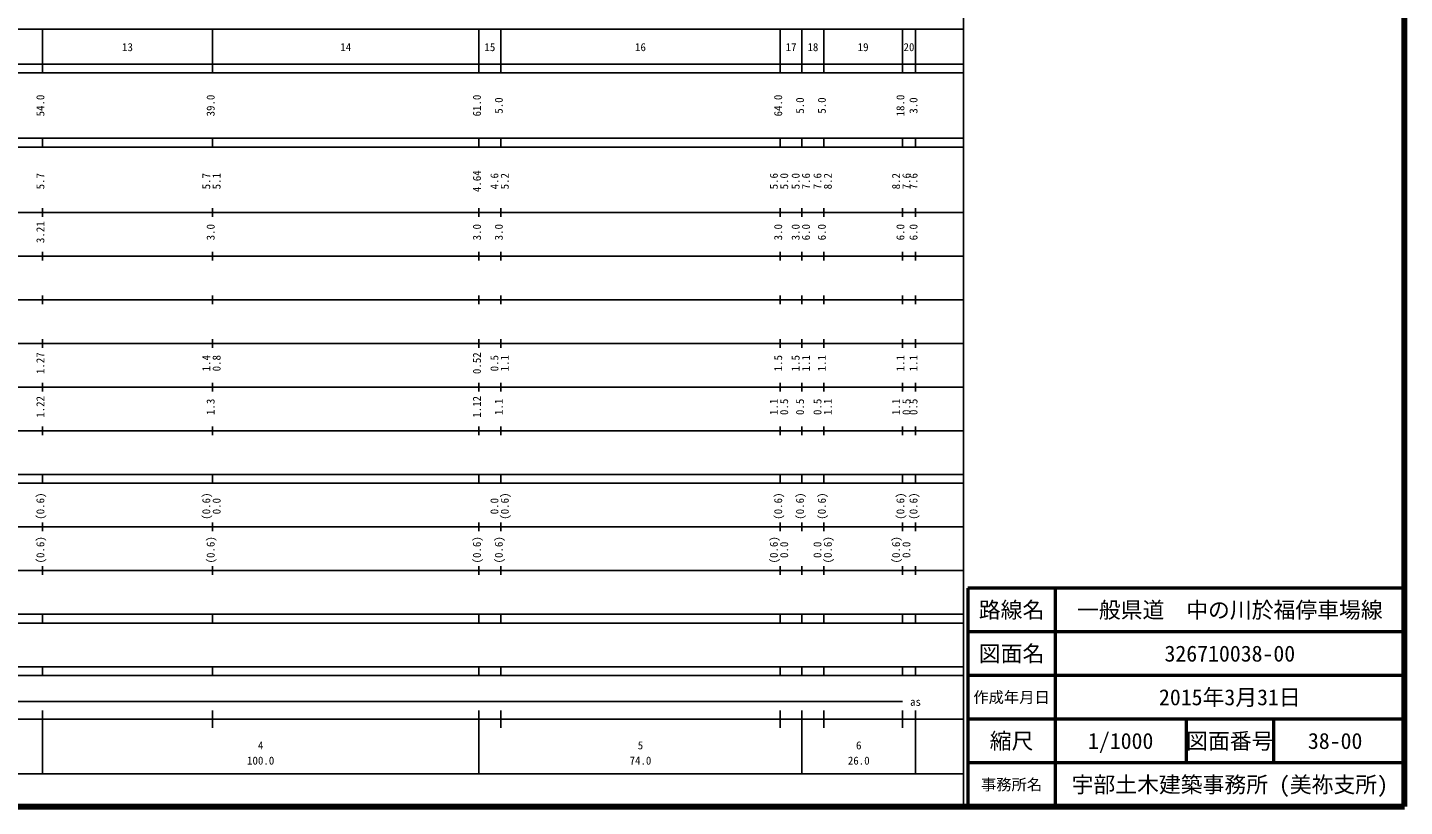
# Model space of a CAD drawing. Units: millimetres on the paper, enlarged 1000 times. Extents: x 40000 to 680000, y 20000 to 380000.
# Drawn here: x 364602 to 680000, y 20000 to 198357 of the extents above; entities that cross this region are included whole.
import ezdxf
from ezdxf.enums import TextEntityAlignment as Align

# ---------------------------------------------------------------- set-up
doc = ezdxf.new("R2010")
doc.units = ezdxf.units.MM
doc.header["$LTSCALE"] = 1000
for name, color, linetype, lineweight in [('M-TTL', 2, 'Continuous', 140), ('M-TTL-BAND', 7, 'Continuous', 25), ('M-TTL-FRAM', 2, 'Continuous', 50), ('M-TTL-LINE', 7, 'Continuous', 50), ('M-TTL-TXT', 7, 'Continuous', 13)]:
    doc.layers.add(name, color=color, linetype=linetype, lineweight=lineweight)
doc.styles.add('ＭＳ ゴシック', font='')
doc.styles.get('ＭＳ ゴシック').set_extended_font_data('MS Gothic')

msp = doc.modelspace()

# ---------------------------------------------------------------- linework, layer by layer
at = {"layer": 'M-TTL'}
for p, q in [((680000, 20000), (680000, 380000)), ((40000, 20000), (680000, 20000))]:
    msp.add_line(p, q, dxfattribs=at)
at = {"layer": 'M-TTL-BAND'}
for p, q in [((579000, 20000), (579000, 370000)), ((68000, 198000), (579000, 198000)), ((368000, 188000), (368000, 198000)), ((407000, 188000), (407000, 198000)), ((468000, 188000), (468000, 198000)), ((473000, 188000), (473000, 198000)), ((537000, 188000), (537000, 198000)), ((542000, 188000), (542000, 198000)), ((547000, 188000), (547000, 198000)), ((565000, 188000), (565000, 198000)), ((568000, 188000), (568000, 198000)), ((40000, 190000), (579000, 190000)), ((40000, 188000), (579000, 188000)), ((40000, 173000), (579000, 173000)), ((40000, 171000), (579000, 171000)), ((368000, 171000), (368000, 173000)), ((407000, 171000), (407000, 173000)), ((468000, 171000), (468000, 173000)), ((473000, 171000), (473000, 173000)), ((537000, 171000), (537000, 173000)), ((542000, 171000), (542000, 173000)), ((547000, 171000), (547000, 173000)), ((565000, 171000), (565000, 173000)), ((568000, 171000), (568000, 173000)), ((40000, 156000), (579000, 156000)), ((368000, 155000), (368000, 157000)), ((407000, 155000), (407000, 157000)), ((468000, 155000), (468000, 157000)), ((473000, 155000), (473000, 157000)), ((537000, 155000), (537000, 157000)), ((542000, 155000), (542000, 157000)), ((547000, 155000), (547000, 157000)), ((565000, 155000), (565000, 157000)), ((568000, 155000), (568000, 157000)), ((46000, 146000), (579000, 146000)), ((368000, 145000), (368000, 147000)), ((407000, 145000), (407000, 147000)), ((468000, 145000), (468000, 147000)), ((473000, 145000), (473000, 147000)), ((537000, 145000), (537000, 147000)), ((542000, 145000), (542000, 147000)), ((547000, 145000), (547000, 147000)), ((565000, 145000), (565000, 147000)), ((568000, 145000), (568000, 147000)), ((52000, 136000), (579000, 136000)), ((368000, 135000), (368000, 137000)), ((407000, 135000), (407000, 137000)), ((468000, 135000), (468000, 137000)), ((473000, 135000), (473000, 137000)), ((537000, 135000), (537000, 137000)), ((542000, 135000), (542000, 137000)), ((547000, 135000), (547000, 137000)), ((565000, 135000), (565000, 137000)), ((568000, 135000), (568000, 137000)), ((368000, 125000), (368000, 127000)), ((407000, 125000), (407000, 127000)), ((468000, 125000), (468000, 127000)), ((473000, 125000), (473000, 127000)), ((537000, 125000), (537000, 127000)), ((542000, 125000), (542000, 127000)), ((547000, 125000), (547000, 127000)), ((565000, 125000), (565000, 127000)), ((568000, 125000), (568000, 127000)), ((46000, 126000), (579000, 126000)), ((368000, 115000), (368000, 117000)), ((407000, 115000), (407000, 117000)), ((468000, 115000), (468000, 117000)), ((473000, 115000), (473000, 117000)), ((537000, 115000), (537000, 117000)), ((542000, 115000), (542000, 117000)), ((547000, 115000), (547000, 117000)), ((565000, 115000), (565000, 117000)), ((568000, 115000), (568000, 117000)), ((52000, 116000), (579000, 116000)), ((46000, 106000), (579000, 106000)), ((368000, 105000), (368000, 107000)), ((407000, 105000), (407000, 107000)), ((468000, 105000), (468000, 107000)), ((473000, 105000), (473000, 107000)), ((537000, 105000), (537000, 107000)), ((542000, 105000), (542000, 107000)), ((547000, 105000), (547000, 107000)), ((565000, 105000), (565000, 107000)), ((568000, 105000), (568000, 107000)), ((40000, 96000), (579000, 96000)), ((368000, 94000), (368000, 96000)), ((407000, 94000), (407000, 96000)), ((468000, 94000), (468000, 96000)), ((473000, 94000), (473000, 96000)), ((537000, 94000), (537000, 96000)), ((542000, 94000), (542000, 96000)), ((547000, 94000), (547000, 96000)), ((565000, 94000), (565000, 96000)), ((568000, 94000), (568000, 96000)), ((40000, 94000), (579000, 94000)), ((49000, 84000), (579000, 84000)), ((368000, 83000), (368000, 85000)), ((407000, 83000), (407000, 85000)), ((468000, 83000), (468000, 85000)), ((473000, 83000), (473000, 85000)), ((537000, 83000), (537000, 85000)), ((542000, 83000), (542000, 85000)), ((547000, 83000), (547000, 85000)), ((565000, 83000), (565000, 85000)), ((568000, 83000), (568000, 85000)), ((40000, 74000), (579000, 74000)), ((368000, 73000), (368000, 75000)), ((407000, 73000), (407000, 75000)), ((468000, 73000), (468000, 75000)), ((473000, 73000), (473000, 75000)), ((537000, 73000), (537000, 75000)), ((542000, 73000), (542000, 75000)), ((547000, 73000), (547000, 75000)), ((565000, 73000), (565000, 75000)), ((568000, 73000), (568000, 75000)), ((40000, 64000), (579000, 64000)), ((368000, 62000), (368000, 64000)), ((407000, 62000), (407000, 64000)), ((468000, 62000), (468000, 64000)), ((473000, 62000), (473000, 64000)), ((537000, 62000), (537000, 64000)), ((542000, 62000), (542000, 64000)), ((547000, 62000), (547000, 64000)), ((565000, 62000), (565000, 64000)), ((568000, 62000), (568000, 64000)), ((40000, 62000), (579000, 62000)), ((40000, 52000), (579000, 52000)), ((368000, 50000), (368000, 52000)), ((407000, 50000), (407000, 52000)), ((468000, 50000), (468000, 52000)), ((473000, 50000), (473000, 52000)), ((537000, 50000), (537000, 52000)), ((542000, 50000), (542000, 52000)), ((547000, 50000), (547000, 52000)), ((565000, 50000), (565000, 52000)), ((568000, 50000), (568000, 52000)), ((40000, 50000), (579000, 50000)), ((71000, 44000), (565000, 44000)), ((368000, 27500), (368000, 42000)), ((407000, 38000), (407000, 42000)), ((468000, 27500), (468000, 42000)), ((473000, 38000), (473000, 42000)), ((537000, 38000), (537000, 42000)), ((542000, 27500), (542000, 42000)), ((547000, 38000), (547000, 42000)), ((565000, 38000), (565000, 42000)), ((568000, 27500), (568000, 42000)), ((40000, 40000), (579000, 40000)), ((68000, 27500), (579000, 27500))]:
    msp.add_line(p, q, dxfattribs=at)
at = {"layer": 'M-TTL-FRAM'}
for p, q in [((680000, 70000), (580000, 70000)), ((580000, 70000), (580000, 20000))]:
    msp.add_line(p, q, dxfattribs=at)
at = {"layer": 'M-TTL-LINE'}
for p, q in [((600000, 70000), (600000, 20000)), ((680000, 60000), (580000, 60000)), ((680000, 50000), (580000, 50000)), ((680000, 40000), (580000, 40000)), ((630000, 40000), (630000, 30000)), ((650000, 40000), (650000, 30000)), ((680000, 30000), (580000, 30000))]:
    msp.add_line(p, q, dxfattribs=at)

# ---------------------------------------------------------------- texts
at = {"layer": 'M-TTL-BAND', "style": 'ＭＳ ゴシック'}
for s, p in [('13', (387500, 192405)), ('14', (437500, 192405)), ('15', (470500, 192405)), ('16', (505000, 192405)), ('17', (539500, 192405)), ('18', (544500, 192405)), ('19', (556000, 192405)), ('20', (566500, 192405)), ('as', (568000, 42500)), ('4', (418000, 32523)), ('5', (505000, 32523)), ('6', (555000, 32523)), ('100.0', (418000, 29033)), ('74.0', (505000, 29033)), ('26.0', (555000, 29033))]:
    msp.add_text(s, height=1833, dxfattribs=at).set_placement(p, align=Align.BOTTOM_CENTER)
for s, p in [('54.0', (369000, 180500)), ('39.0', (408000, 180500)), ('61.0', (469000, 180500)), ('5.0', (474000, 180500)), ('64.0', (538000, 180500)), ('5.0', (543000, 180500)), ('5.0', (548000, 180500)), ('18.0', (566000, 180500)), ('3.0', (569000, 180500)), ('5.7', (369000, 163174)), ('5.7', (407000, 163174)), ('5.1', (409370, 163174)), ('4.64', (469000, 163174)), ('4.6', (473000, 163174)), ('5.2', (475370, 163174)), ('5.6', (537000, 163174)), ('5.0', (539370, 163174)), ('5.0', (542000, 163174)), ('7.6', (544370, 163174)), ('7.6', (547000, 163174)), ('8.2', (549370, 163174)), ('8.2', (565000, 163174)), ('7.6', (567370, 163174)), ('7.6', (569000, 163174)), ('3.21', (369000, 151500)), ('3.0', (408000, 151500)), ('3.0', (469000, 151500)), ('3.0', (474000, 151500)), ('3.0', (538000, 151500)), ('3.0', (542000, 151500)), ('6.0', (544370, 151500)), ('6.0', (548000, 151500)), ('6.0', (566000, 151500)), ('6.0', (569000, 151500)), ('1.27', (369000, 121500)), ('1.4', (407000, 121500)), ('0.8', (409370, 121500)), ('0.52', (469000, 121500)), ('0.5', (473000, 121500)), ('1.1', (475370, 121500)), ('1.5', (538000, 121500)), ('1.5', (542000, 121500)), ('1.1', (544370, 121500)), ('1.1', (548000, 121500)), ('1.1', (566000, 121500)), ('1.1', (569000, 121500)), ('1.22', (369000, 111500)), ('1.12', (469000, 111500)), ('1.3', (408000, 111500)), ('1.1', (474000, 111500)), ('1.1', (537000, 111500)), ('0.5', (539370, 111500)), ('0.5', (543000, 111500)), ('0.5', (547000, 111500)), ('1.1', (549370, 111500)), ('1.1', (565000, 111500)), ('0.5', (567370, 111500)), ('0.5', (569000, 111500)), ('(0.6)', (369000, 88764)), ('(0.6)', (407000, 88764)), ('(0.6)', (475370, 88764)), ('(0.6)', (538000, 88764)), ('(0.6)', (543000, 88764)), ('(0.6)', (548000, 88764)), ('(0.6)', (566000, 88764)), ('(0.6)', (569000, 88764)), ('0.0', (409370, 88764)), ('0.0', (473000, 88764)), ('(0.6)', (369000, 78764)), ('(0.6)', (408000, 78764)), ('(0.6)', (469000, 78764)), ('(0.6)', (474000, 78764)), ('(0.6)', (537000, 78764)), ('0.0', (539370, 78764)), ('0.0', (547000, 78764)), ('(0.6)', (549370, 78764)), ('(0.6)', (565000, 78764)), ('0.0', (567370, 78764))]:
    msp.add_text(s, height=1833, rotation=90, dxfattribs=at).set_placement(p, align=Align.BOTTOM_CENTER)
at = {"layer": 'M-TTL-TXT', "style": 'ＭＳ ゴシック'}
for s, height, p in [('路線名', 3666, (590000, 65000)), ('路線名', 3666, (590000, 65000)), ('一般県道\u3000中の川於福停車場線', 3666, (640000, 65000)), ('図面名', 3666, (590000, 55000)), ('図面名', 3666, (590000, 55000)), ('326710038-00', 3666, (640000, 55000)), ('2015年3月31日', 3666, (640000, 45000)), ('作成年月日', 2566, (590000, 45000)), ('作成年月日', 2566, (590000, 45000)), ('縮尺', 3666, (590000, 35000)), ('縮尺', 3666, (590000, 35000)), ('1/1000', 3666, (615000, 35000)), ('図面番号', 3666, (640000, 35000)), ('図面番号', 3666, (640000, 35000)), ('38-00', 3666, (664125, 35000)), ('事務所名', 2566, (590000, 25000)), ('事務所名', 2566, (590000, 25000)), ('宇部土木建築事務所 (美祢支所)', 3666, (640000, 25000))]:
    msp.add_text(s, height=height, dxfattribs=at).set_placement(p, align=Align.MIDDLE_CENTER)

doc.saveas('drawing.dxf')
